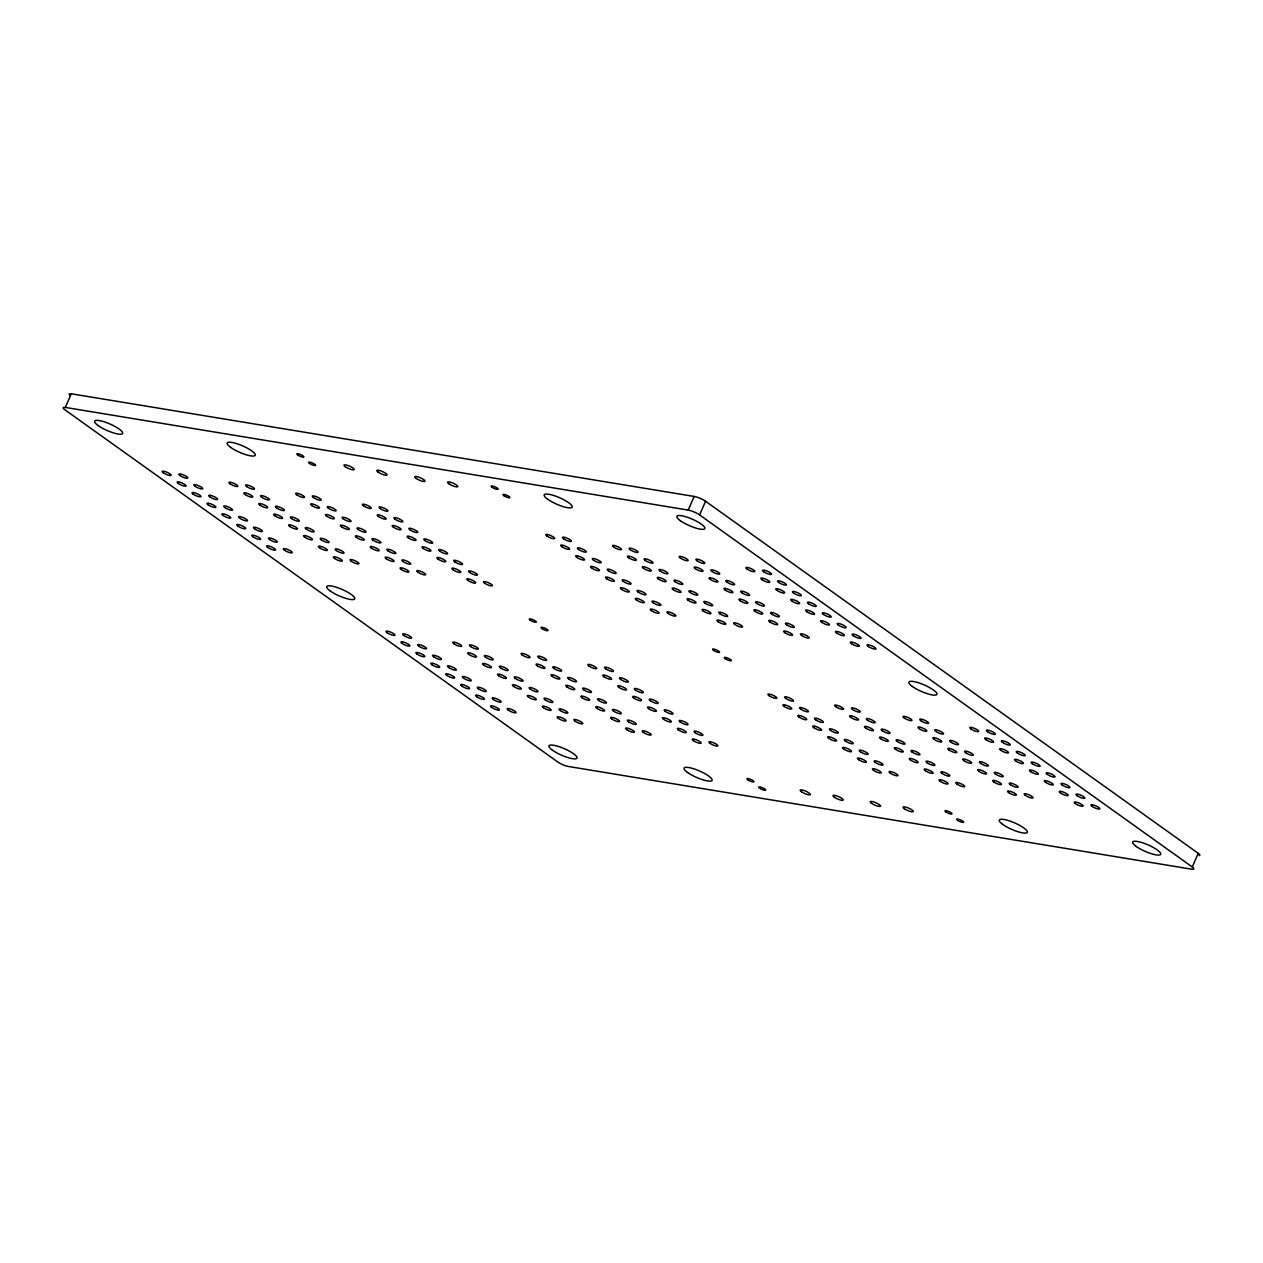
<?xml version="1.0" encoding="UTF-8"?>
<svg xmlns="http://www.w3.org/2000/svg" width="1263" height="1263" viewBox="0 0 1263 1263"><rect width="100%" height="100%" fill="white"/><g stroke="black" fill="none" stroke-linecap="round" stroke-linejoin="round"><path stroke-width="1.5" d="M1198.24 853.33L1192.272 866.971A6.868 1.595 23.6 0 1 1191.783 869.212L568.066 766.42A7.783 1.8 23.6 0 1 557.962 762.126L64.808 409.733A7.089 1.642 23.6 0 1 65.329 407.428L71.281 393.788L694.176 496.454A8.762 2.037 23.6 0 1 705.575 501.285L1198.24 853.33A6.868 1.595 23.6 0 1 1199.219 855.635M65.329 407.428L688.209 510.094L694.176 496.454M1192.272 866.971L699.607 514.925L705.575 501.285M70.018 395.508A7.089 1.642 23.6 0 1 71.281 393.788M688.209 510.094A8.762 2.037 23.6 0 1 699.607 514.925M576.765 557.346A4.863 1.121 23.6 0 0 584.359 560.03A4.863 1.121 23.6 0 0 579.196 556.336A4.863 1.121 23.6 0 0 576.765 557.346M578.533 549.437A4.863 1.121 23.6 0 0 586.111 552.105A4.863 1.121 23.6 0 0 580.948 548.41A4.863 1.121 23.6 0 0 578.533 549.437M823.429 614.418A4.863 1.121 23.6 0 0 831.022 617.086A4.863 1.121 23.6 0 0 825.844 613.392A4.863 1.121 23.6 0 0 823.429 614.418M239.702 518.209A4.863 1.121 23.6 0 0 247.28 520.877A4.863 1.121 23.6 0 0 242.117 517.183A4.863 1.121 23.6 0 0 239.702 518.209M596.862 708.322A4.863 1.121 23.6 0 0 604.44 710.99A4.863 1.121 23.6 0 0 599.278 707.296A4.863 1.121 23.6 0 0 596.862 708.322M546.926 536.033A4.863 1.121 23.6 0 0 554.52 538.701A4.863 1.121 23.6 0 0 549.342 535.007A4.863 1.121 23.6 0 0 546.926 536.033M223.014 515.462A4.863 1.121 23.6 0 0 230.608 518.13A4.863 1.121 23.6 0 0 225.446 514.436A4.863 1.121 23.6 0 0 223.014 515.462M813.846 727.677A4.863 1.121 23.6 0 0 821.439 730.346A4.863 1.121 23.6 0 0 816.261 726.651A4.863 1.121 23.6 0 0 813.846 727.677M453.007 569.771A4.863 1.121 23.6 0 0 460.585 572.439A4.863 1.121 23.6 0 0 455.422 568.745A4.863 1.121 23.6 0 0 453.007 569.771M806.757 611.671A4.863 1.121 23.6 0 0 814.335 614.339A4.863 1.121 23.6 0 0 809.173 610.645A4.863 1.121 23.6 0 0 806.757 611.671M387.157 632.747A4.863 1.121 23.6 0 0 394.751 635.415A4.863 1.121 23.6 0 0 389.572 631.721A4.863 1.121 23.6 0 0 387.157 632.747M254.621 528.865A4.863 1.121 23.6 0 0 262.215 531.534A4.863 1.121 23.6 0 0 257.036 527.839A4.863 1.121 23.6 0 0 254.621 528.865M237.949 526.118A4.863 1.121 23.6 0 0 245.527 528.787A4.863 1.121 23.6 0 0 240.365 525.092A4.863 1.121 23.6 0 0 237.949 526.118M269.54 539.522A4.863 1.121 23.6 0 0 277.134 542.206A4.863 1.121 23.6 0 0 271.955 538.512A4.863 1.121 23.6 0 0 269.54 539.522M784.797 632.652A4.863 1.121 23.6 0 0 792.39 635.321A4.863 1.121 23.6 0 0 787.228 631.626A4.863 1.121 23.6 0 0 784.797 632.652M469.678 572.518A4.863 1.121 23.6 0 0 477.272 575.186A4.863 1.121 23.6 0 0 472.094 571.492A4.863 1.121 23.6 0 0 469.678 572.518M650.398 700.744A4.863 1.121 23.6 0 0 657.991 703.412A4.863 1.121 23.6 0 0 652.829 699.718A4.863 1.121 23.6 0 0 650.398 700.744M801.484 635.4A4.863 1.121 23.6 0 0 809.062 638.083A4.863 1.121 23.6 0 0 803.899 634.389A4.863 1.121 23.6 0 0 801.484 635.4M763.736 571.76A4.863 1.121 23.6 0 0 771.33 574.428A4.863 1.121 23.6 0 0 766.167 570.734A4.863 1.121 23.6 0 0 763.736 571.76M747.065 569.013A4.863 1.121 23.6 0 0 754.658 571.681A4.863 1.121 23.6 0 0 749.48 567.987A4.863 1.121 23.6 0 0 747.065 569.013M484.597 583.174A4.863 1.121 23.6 0 0 492.191 585.843A4.863 1.121 23.6 0 0 487.013 582.148A4.863 1.121 23.6 0 0 484.597 583.174M618.807 687.325A4.863 1.121 23.6 0 0 626.401 689.993A4.863 1.121 23.6 0 0 621.222 686.298A4.863 1.121 23.6 0 0 618.807 687.325M778.671 582.432A4.863 1.121 23.6 0 0 786.249 585.101A4.863 1.121 23.6 0 0 781.087 581.406A4.863 1.121 23.6 0 0 778.671 582.432M467.926 580.427A4.863 1.121 23.6 0 0 475.504 583.096A4.863 1.121 23.6 0 0 470.341 579.401A4.863 1.121 23.6 0 0 467.926 580.427M252.868 536.775A4.863 1.121 23.6 0 0 260.446 539.443A4.863 1.121 23.6 0 0 255.284 535.765A4.863 1.121 23.6 0 0 252.868 536.775M416.995 654.06A4.863 1.121 23.6 0 0 424.589 656.744A4.863 1.121 23.6 0 0 419.427 653.05A4.863 1.121 23.6 0 0 416.995 654.06M563.614 538.78A4.863 1.121 23.6 0 0 571.192 541.448A4.863 1.121 23.6 0 0 566.029 537.754A4.863 1.121 23.6 0 0 563.614 538.78M284.459 550.194A4.863 1.121 23.6 0 0 292.053 552.862A4.863 1.121 23.6 0 0 286.875 549.168A4.863 1.121 23.6 0 0 284.459 550.194M645.235 560.44A4.863 1.121 23.6 0 0 652.829 563.109A4.863 1.121 23.6 0 0 647.666 559.414A4.863 1.121 23.6 0 0 645.235 560.44M785.76 698.439A4.863 1.121 23.6 0 0 793.353 701.107A4.863 1.121 23.6 0 0 788.175 697.413A4.863 1.121 23.6 0 0 785.76 698.439M838.348 625.074A4.863 1.121 23.6 0 0 845.942 627.743A4.863 1.121 23.6 0 0 840.763 624.048A4.863 1.121 23.6 0 0 838.348 625.074M1032.329 763.689A4.863 1.121 23.6 0 0 1039.923 766.357A4.863 1.121 23.6 0 0 1034.744 762.663A4.863 1.121 23.6 0 0 1032.329 763.689M561.846 546.69A4.863 1.121 23.6 0 0 569.439 549.358A4.863 1.121 23.6 0 0 564.261 545.663A4.863 1.121 23.6 0 0 561.846 546.69M267.788 547.447A4.863 1.121 23.6 0 0 275.366 550.115A4.863 1.121 23.6 0 0 270.203 546.421A4.863 1.121 23.6 0 0 267.788 547.447M246.727 486.555A4.863 1.121 23.6 0 0 254.305 489.223A4.863 1.121 23.6 0 0 249.143 485.529A4.863 1.121 23.6 0 0 246.727 486.555M289.732 526.45A4.863 1.121 23.6 0 0 297.326 529.118A4.863 1.121 23.6 0 0 292.148 525.424A4.863 1.121 23.6 0 0 289.732 526.45M635.478 690.072A4.863 1.121 23.6 0 0 643.072 692.756A4.863 1.121 23.6 0 0 637.91 689.061A4.863 1.121 23.6 0 0 635.478 690.072M793.59 593.089A4.863 1.121 23.6 0 0 801.168 595.757A4.863 1.121 23.6 0 0 796.006 592.063A4.863 1.121 23.6 0 0 793.59 593.089M995.465 774.014A4.863 1.121 23.6 0 0 1003.043 776.682A4.863 1.121 23.6 0 0 997.881 772.988A4.863 1.121 23.6 0 0 995.465 774.014M776.903 590.342A4.863 1.121 23.6 0 0 784.497 593.01A4.863 1.121 23.6 0 0 779.334 589.316A4.863 1.121 23.6 0 0 776.903 590.342M603.888 676.668A4.863 1.121 23.6 0 0 611.466 679.336A4.863 1.121 23.6 0 0 606.303 675.642A4.863 1.121 23.6 0 0 603.888 676.668M808.509 603.746A4.863 1.121 23.6 0 0 816.087 606.414A4.863 1.121 23.6 0 0 810.925 602.735A4.863 1.121 23.6 0 0 808.509 603.746M230.04 483.792A4.863 1.121 23.6 0 0 237.633 486.476A4.863 1.121 23.6 0 0 232.471 482.782A4.863 1.121 23.6 0 0 230.04 483.792M791.822 600.999A4.863 1.121 23.6 0 0 799.416 603.667A4.863 1.121 23.6 0 0 794.253 599.972A4.863 1.121 23.6 0 0 791.822 600.999M593.452 560.109A4.863 1.121 23.6 0 0 601.03 562.777A4.863 1.121 23.6 0 0 595.868 559.083A4.863 1.121 23.6 0 0 593.452 560.109M261.646 497.212A4.863 1.121 23.6 0 0 269.24 499.88A4.863 1.121 23.6 0 0 264.062 496.185A4.863 1.121 23.6 0 0 261.646 497.212M244.975 494.464A4.863 1.121 23.6 0 0 252.553 497.133A4.863 1.121 23.6 0 0 247.39 493.438A4.863 1.121 23.6 0 0 244.975 494.464M628.564 557.678A4.863 1.121 23.6 0 0 636.157 560.362A4.863 1.121 23.6 0 0 630.979 556.667A4.863 1.121 23.6 0 0 628.564 557.678M665.333 711.401A4.863 1.121 23.6 0 0 672.911 714.069A4.863 1.121 23.6 0 0 667.748 710.374A4.863 1.121 23.6 0 0 665.333 711.401M978.778 771.267A4.863 1.121 23.6 0 0 986.371 773.935A4.863 1.121 23.6 0 0 981.209 770.241A4.863 1.121 23.6 0 0 978.778 771.267M1047.248 774.345A4.863 1.121 23.6 0 0 1054.842 777.029A4.863 1.121 23.6 0 0 1049.679 773.335A4.863 1.121 23.6 0 0 1047.248 774.345M868.186 646.403A4.863 1.121 23.6 0 0 875.78 649.071A4.863 1.121 23.6 0 0 870.617 645.377A4.863 1.121 23.6 0 0 868.186 646.403M798.926 717.021A4.863 1.121 23.6 0 0 806.52 719.689A4.863 1.121 23.6 0 0 801.342 715.995A4.863 1.121 23.6 0 0 798.926 717.021M836.595 632.984A4.863 1.121 23.6 0 0 844.189 635.652A4.863 1.121 23.6 0 0 839.011 631.974A4.863 1.121 23.6 0 0 836.595 632.984M485.466 657.155A4.863 1.121 23.6 0 0 493.059 659.823A4.863 1.121 23.6 0 0 487.881 656.129A4.863 1.121 23.6 0 0 485.466 657.155M675.089 581.754A4.863 1.121 23.6 0 0 682.667 584.437A4.863 1.121 23.6 0 0 677.505 580.743A4.863 1.121 23.6 0 0 675.089 581.754M673.321 589.679A4.863 1.121 23.6 0 0 680.915 592.347A4.863 1.121 23.6 0 0 675.752 588.653A4.863 1.121 23.6 0 0 673.321 589.679M276.565 507.868A4.863 1.121 23.6 0 0 284.159 510.552A4.863 1.121 23.6 0 0 278.981 506.858A4.863 1.121 23.6 0 0 276.565 507.868M643.483 568.35A4.863 1.121 23.6 0 0 651.077 571.018A4.863 1.121 23.6 0 0 645.898 567.324A4.863 1.121 23.6 0 0 643.483 568.35M483.713 665.064A4.863 1.121 23.6 0 0 491.307 667.732A4.863 1.121 23.6 0 0 486.129 664.038A4.863 1.121 23.6 0 0 483.713 665.064M608.371 570.765A4.863 1.121 23.6 0 0 615.965 573.434A4.863 1.121 23.6 0 0 610.787 569.739A4.863 1.121 23.6 0 0 608.371 570.765M591.7 568.018A4.863 1.121 23.6 0 0 599.278 570.687A4.863 1.121 23.6 0 0 594.115 566.992A4.863 1.121 23.6 0 0 591.7 568.018M259.894 505.121A4.863 1.121 23.6 0 0 267.472 507.789A4.863 1.121 23.6 0 0 262.309 504.095A4.863 1.121 23.6 0 0 259.894 505.121M821.676 622.327A4.863 1.121 23.6 0 0 829.254 624.996A4.863 1.121 23.6 0 0 824.092 621.301A4.863 1.121 23.6 0 0 821.676 622.327M623.291 581.422A4.863 1.121 23.6 0 0 630.884 584.09A4.863 1.121 23.6 0 0 625.706 580.412A4.863 1.121 23.6 0 0 623.291 581.422M291.485 518.54A4.863 1.121 23.6 0 0 299.078 521.209A4.863 1.121 23.6 0 0 293.9 517.514A4.863 1.121 23.6 0 0 291.485 518.54M853.267 635.731A4.863 1.121 23.6 0 0 860.861 638.415A4.863 1.121 23.6 0 0 855.698 634.721A4.863 1.121 23.6 0 0 853.267 635.731M606.619 578.675A4.863 1.121 23.6 0 0 614.197 581.343A4.863 1.121 23.6 0 0 609.034 577.649A4.863 1.121 23.6 0 0 606.619 578.675M274.813 515.793A4.863 1.121 23.6 0 0 282.391 518.462A4.863 1.121 23.6 0 0 277.228 514.767A4.863 1.121 23.6 0 0 274.813 515.793M638.21 592.094A4.863 1.121 23.6 0 0 645.803 594.762A4.863 1.121 23.6 0 0 640.641 591.068A4.863 1.121 23.6 0 0 638.21 592.094M306.404 529.197A4.863 1.121 23.6 0 0 313.998 531.865A4.863 1.121 23.6 0 0 308.835 528.171A4.863 1.121 23.6 0 0 306.404 529.197M648.645 708.654A4.863 1.121 23.6 0 0 656.239 711.322A4.863 1.121 23.6 0 0 651.061 707.627A4.863 1.121 23.6 0 0 648.645 708.654M621.538 589.347A4.863 1.121 23.6 0 0 629.132 592.015A4.863 1.121 23.6 0 0 623.954 588.321A4.863 1.121 23.6 0 0 621.538 589.347M448.602 667.48A4.863 1.121 23.6 0 0 456.196 670.148A4.863 1.121 23.6 0 0 451.017 666.454A4.863 1.121 23.6 0 0 448.602 667.48M1015.657 760.942A4.863 1.121 23.6 0 0 1023.235 763.61A4.863 1.121 23.6 0 0 1018.073 759.916A4.863 1.121 23.6 0 0 1015.657 760.942M500.385 667.811A4.863 1.121 23.6 0 0 507.979 670.479A4.863 1.121 23.6 0 0 502.816 666.785A4.863 1.121 23.6 0 0 500.385 667.811M851.515 643.656A4.863 1.121 23.6 0 0 859.108 646.324A4.863 1.121 23.6 0 0 853.93 642.63A4.863 1.121 23.6 0 0 851.515 643.656M815.614 719.768A4.863 1.121 23.6 0 0 823.192 722.436A4.863 1.121 23.6 0 0 818.029 718.742A4.863 1.121 23.6 0 0 815.614 719.768M845.452 741.097A4.863 1.121 23.6 0 0 853.03 743.765A4.863 1.121 23.6 0 0 847.868 740.071A4.863 1.121 23.6 0 0 845.452 741.097M1030.576 771.598A4.863 1.121 23.6 0 0 1038.17 774.266A4.863 1.121 23.6 0 0 1032.992 770.572A4.863 1.121 23.6 0 0 1030.576 771.598M690.008 592.426A4.863 1.121 23.6 0 0 697.586 595.094A4.863 1.121 23.6 0 0 692.424 591.4A4.863 1.121 23.6 0 0 690.008 592.426M328.364 508.2A4.863 1.121 23.6 0 0 335.942 510.884A4.863 1.121 23.6 0 0 330.78 507.189A4.863 1.121 23.6 0 0 328.364 508.2M653.129 602.751A4.863 1.121 23.6 0 0 660.723 605.419A4.863 1.121 23.6 0 0 655.56 601.725A4.863 1.121 23.6 0 0 653.129 602.751M321.339 539.854A4.863 1.121 23.6 0 0 328.917 542.537A4.863 1.121 23.6 0 0 323.754 538.843A4.863 1.121 23.6 0 0 321.339 539.854M403.828 635.494A4.863 1.121 23.6 0 0 411.422 638.162A4.863 1.121 23.6 0 0 406.26 634.468A4.863 1.121 23.6 0 0 403.828 635.494M636.457 600.004A4.863 1.121 23.6 0 0 644.051 602.672A4.863 1.121 23.6 0 0 638.873 598.978A4.863 1.121 23.6 0 0 636.457 600.004M304.651 537.107A4.863 1.121 23.6 0 0 312.245 539.79A4.863 1.121 23.6 0 0 307.067 536.096A4.863 1.121 23.6 0 0 304.651 537.107M668.064 613.408A4.863 1.121 23.6 0 0 675.642 616.091A4.863 1.121 23.6 0 0 670.479 612.397A4.863 1.121 23.6 0 0 668.064 613.408M633.726 697.997A4.863 1.121 23.6 0 0 641.32 700.665A4.863 1.121 23.6 0 0 636.142 696.971A4.863 1.121 23.6 0 0 633.726 697.997M336.258 550.526A4.863 1.121 23.6 0 0 343.836 553.194A4.863 1.121 23.6 0 0 338.673 549.5A4.863 1.121 23.6 0 0 336.258 550.526M418.763 646.151A4.863 1.121 23.6 0 0 426.341 648.819A4.863 1.121 23.6 0 0 421.179 645.125A4.863 1.121 23.6 0 0 418.763 646.151M651.376 610.661A4.863 1.121 23.6 0 0 658.97 613.329A4.863 1.121 23.6 0 0 653.792 609.65A4.863 1.121 23.6 0 0 651.376 610.661M319.571 547.779A4.863 1.121 23.6 0 0 327.164 550.447A4.863 1.121 23.6 0 0 322.002 546.753A4.863 1.121 23.6 0 0 319.571 547.779M402.076 643.404A4.863 1.121 23.6 0 0 409.67 646.072A4.863 1.121 23.6 0 0 404.492 642.378A4.863 1.121 23.6 0 0 402.076 643.404M630.316 549.768A4.863 1.121 23.6 0 0 637.91 552.436A4.863 1.121 23.6 0 0 632.731 548.742A4.863 1.121 23.6 0 0 630.316 549.768M351.177 561.182A4.863 1.121 23.6 0 0 358.755 563.851A4.863 1.121 23.6 0 0 353.593 560.156A4.863 1.121 23.6 0 0 351.177 561.182M784.007 706.349A4.863 1.121 23.6 0 0 791.601 709.017A4.863 1.121 23.6 0 0 786.423 705.338A4.863 1.121 23.6 0 0 784.007 706.349M478.44 688.809A4.863 1.121 23.6 0 0 486.034 691.477A4.863 1.121 23.6 0 0 480.856 687.782A4.863 1.121 23.6 0 0 478.44 688.809M1017.41 753.032A4.863 1.121 23.6 0 0 1025.003 755.7A4.863 1.121 23.6 0 0 1019.825 752.006A4.863 1.121 23.6 0 0 1017.41 753.032M660.154 571.097A4.863 1.121 23.6 0 0 667.748 573.765A4.863 1.121 23.6 0 0 662.586 570.071A4.863 1.121 23.6 0 0 660.154 571.097M461.769 686.062A4.863 1.121 23.6 0 0 469.347 688.73A4.863 1.121 23.6 0 0 464.184 685.035A4.863 1.121 23.6 0 0 461.769 686.062M493.359 699.465A4.863 1.121 23.6 0 0 500.953 702.133A4.863 1.121 23.6 0 0 495.791 698.439A4.863 1.121 23.6 0 0 493.359 699.465M693.419 740.639A4.863 1.121 23.6 0 0 700.997 743.307A4.863 1.121 23.6 0 0 695.834 739.613A4.863 1.121 23.6 0 0 693.419 740.639M476.688 696.718A4.863 1.121 23.6 0 0 484.282 699.386A4.863 1.121 23.6 0 0 479.103 695.692A4.863 1.121 23.6 0 0 476.688 696.718M613.644 547.021A4.863 1.121 23.6 0 0 621.222 549.689A4.863 1.121 23.6 0 0 616.06 545.995A4.863 1.121 23.6 0 0 613.644 547.021M835.79 706.68A4.863 1.121 23.6 0 0 843.384 709.364A4.863 1.121 23.6 0 0 838.222 705.67A4.863 1.121 23.6 0 0 835.79 706.68M334.49 558.435A4.863 1.121 23.6 0 0 342.084 561.104A4.863 1.121 23.6 0 0 336.921 557.409A4.863 1.121 23.6 0 0 334.49 558.435M313.429 497.543A4.863 1.121 23.6 0 0 321.023 500.211A4.863 1.121 23.6 0 0 315.861 496.517A4.863 1.121 23.6 0 0 313.429 497.543M296.758 494.796A4.863 1.121 23.6 0 0 304.351 497.464A4.863 1.121 23.6 0 0 299.173 493.77A4.863 1.121 23.6 0 0 296.758 494.796M769.877 621.996A4.863 1.121 23.6 0 0 777.471 624.664A4.863 1.121 23.6 0 0 772.309 620.97A4.863 1.121 23.6 0 0 769.877 621.996M433.683 656.823A4.863 1.121 23.6 0 0 441.261 659.491A4.863 1.121 23.6 0 0 436.098 655.797A4.863 1.121 23.6 0 0 433.683 656.823M416.032 478.361A5.589 1.295 23.6 0 0 424.747 481.424A5.589 1.295 23.6 0 0 418.811 477.177A5.589 1.295 23.6 0 0 416.032 478.361M431.93 664.733A4.863 1.121 23.6 0 0 439.508 667.401A4.863 1.121 23.6 0 0 434.346 663.707A4.863 1.121 23.6 0 0 431.93 664.733M463.521 678.136A4.863 1.121 23.6 0 0 471.115 680.804A4.863 1.121 23.6 0 0 465.936 677.126A4.863 1.121 23.6 0 0 463.521 678.136M311.677 505.453A4.863 1.121 23.6 0 0 319.271 508.136A4.863 1.121 23.6 0 0 314.092 504.442A4.863 1.121 23.6 0 0 311.677 505.453M558.325 718.379A4.863 1.121 23.6 0 0 565.903 721.047A4.863 1.121 23.6 0 0 560.74 717.352A4.863 1.121 23.6 0 0 558.325 718.379M343.283 518.872A4.863 1.121 23.6 0 0 350.861 521.54A4.863 1.121 23.6 0 0 345.699 517.846A4.863 1.121 23.6 0 0 343.283 518.872M658.402 579.007A4.863 1.121 23.6 0 0 665.996 581.675A4.863 1.121 23.6 0 0 660.817 577.98A4.863 1.121 23.6 0 0 658.402 579.007M508.294 710.122A4.863 1.121 23.6 0 0 515.872 712.806A4.863 1.121 23.6 0 0 510.71 709.111A4.863 1.121 23.6 0 0 508.294 710.122M769.088 695.692A4.863 1.121 23.6 0 0 776.666 698.36A4.863 1.121 23.6 0 0 771.504 694.666A4.863 1.121 23.6 0 0 769.088 695.692M326.596 516.125A4.863 1.121 23.6 0 0 334.19 518.793A4.863 1.121 23.6 0 0 329.027 515.099A4.863 1.121 23.6 0 0 326.596 516.125M358.203 529.529A4.863 1.121 23.6 0 0 365.796 532.197A4.863 1.121 23.6 0 0 360.618 528.502A4.863 1.121 23.6 0 0 358.203 529.529M710.201 579.338A4.863 1.121 23.6 0 0 717.779 582.022A4.863 1.121 23.6 0 0 712.616 578.328A4.863 1.121 23.6 0 0 710.201 579.338M341.515 526.782A4.863 1.121 23.6 0 0 349.109 529.45A4.863 1.121 23.6 0 0 343.946 525.755A4.863 1.121 23.6 0 0 341.515 526.782M553.857 668.411A4.863 1.121 23.6 0 0 561.435 671.095A4.863 1.121 23.6 0 0 556.273 667.401A4.863 1.121 23.6 0 0 553.857 668.411M581.943 697.65A4.863 1.121 23.6 0 0 589.521 700.334A4.863 1.121 23.6 0 0 584.359 696.639A4.863 1.121 23.6 0 0 581.943 697.65M970.884 728.956A4.863 1.121 23.6 0 0 978.478 731.624A4.863 1.121 23.6 0 0 973.315 727.93A4.863 1.121 23.6 0 0 970.884 728.956M373.122 540.201A4.863 1.121 23.6 0 0 380.716 542.869A4.863 1.121 23.6 0 0 375.537 539.175A4.863 1.121 23.6 0 0 373.122 540.201M522.251 655.008A4.863 1.121 23.6 0 0 529.844 657.676A4.863 1.121 23.6 0 0 524.666 653.981A4.863 1.121 23.6 0 0 522.251 655.008M726.872 582.085A4.863 1.121 23.6 0 0 734.466 584.769A4.863 1.121 23.6 0 0 729.288 581.075A4.863 1.121 23.6 0 0 726.872 582.085M356.45 537.438A4.863 1.121 23.6 0 0 364.028 540.122A4.863 1.121 23.6 0 0 358.866 536.428A4.863 1.121 23.6 0 0 356.45 537.438M388.041 550.857A4.863 1.121 23.6 0 0 395.635 553.526A4.863 1.121 23.6 0 0 390.456 549.831A4.863 1.121 23.6 0 0 388.041 550.857M371.369 548.11A4.863 1.121 23.6 0 0 378.947 550.779A4.863 1.121 23.6 0 0 373.785 547.084A4.863 1.121 23.6 0 0 371.369 548.11M711.953 571.429A4.863 1.121 23.6 0 0 719.547 574.097A4.863 1.121 23.6 0 0 714.369 570.402A4.863 1.121 23.6 0 0 711.953 571.429M446.849 675.389A4.863 1.121 23.6 0 0 454.427 678.057A4.863 1.121 23.6 0 0 449.265 674.363A4.863 1.121 23.6 0 0 446.849 675.389M852.478 709.427A4.863 1.121 23.6 0 0 860.056 712.111A4.863 1.121 23.6 0 0 854.893 708.417A4.863 1.121 23.6 0 0 852.478 709.427M560.077 710.453A4.863 1.121 23.6 0 0 567.671 713.137A4.863 1.121 23.6 0 0 562.493 709.443A4.863 1.121 23.6 0 0 560.077 710.453M725.12 590.01A4.863 1.121 23.6 0 0 732.698 592.679A4.863 1.121 23.6 0 0 727.535 588.984A4.863 1.121 23.6 0 0 725.12 590.01M834.275 797.174A5.589 1.295 23.6 0 0 843.005 800.237A5.589 1.295 23.6 0 0 837.053 795.99A5.589 1.295 23.6 0 0 834.275 797.174M873.538 770.335A4.863 1.121 23.6 0 0 881.116 773.003A4.863 1.121 23.6 0 0 875.954 769.309A4.863 1.121 23.6 0 0 873.538 770.335M741.791 592.757A4.863 1.121 23.6 0 0 749.385 595.426A4.863 1.121 23.6 0 0 744.207 591.731A4.863 1.121 23.6 0 0 741.791 592.757M491.607 707.375A4.863 1.121 23.6 0 0 499.201 710.059A4.863 1.121 23.6 0 0 494.022 706.364A4.863 1.121 23.6 0 0 491.607 707.375M453.875 643.735A4.863 1.121 23.6 0 0 461.453 646.403A4.863 1.121 23.6 0 0 456.29 642.709A4.863 1.121 23.6 0 0 453.875 643.735M402.96 561.514A4.863 1.121 23.6 0 0 410.554 564.198A4.863 1.121 23.6 0 0 405.391 560.504A4.863 1.121 23.6 0 0 402.96 561.514M386.289 558.767A4.863 1.121 23.6 0 0 393.882 561.435A4.863 1.121 23.6 0 0 388.704 557.741A4.863 1.121 23.6 0 0 386.289 558.767M754.958 611.324A4.863 1.121 23.6 0 0 762.552 614.007A4.863 1.121 23.6 0 0 757.374 610.313A4.863 1.121 23.6 0 0 754.958 611.324M417.879 572.186A4.863 1.121 23.6 0 0 425.473 574.854A4.863 1.121 23.6 0 0 420.311 571.16A4.863 1.121 23.6 0 0 417.879 572.186M574.997 721.126A4.863 1.121 23.6 0 0 582.59 723.794A4.863 1.121 23.6 0 0 577.412 720.099A4.863 1.121 23.6 0 0 574.997 721.126M401.208 569.439A4.863 1.121 23.6 0 0 408.802 572.107A4.863 1.121 23.6 0 0 403.623 568.413A4.863 1.121 23.6 0 0 401.208 569.439M380.147 508.531A4.863 1.121 23.6 0 0 387.741 511.215A4.863 1.121 23.6 0 0 382.563 507.521A4.863 1.121 23.6 0 0 380.147 508.531M771.646 614.086A4.863 1.121 23.6 0 0 779.224 616.754A4.863 1.121 23.6 0 0 774.061 613.06A4.863 1.121 23.6 0 0 771.646 614.086M543.406 707.706A4.863 1.121 23.6 0 0 550.984 710.39A4.863 1.121 23.6 0 0 545.821 706.696A4.863 1.121 23.6 0 0 543.406 707.706M515.32 678.468A4.863 1.121 23.6 0 0 522.898 681.152A4.863 1.121 23.6 0 0 517.735 677.457A4.863 1.121 23.6 0 0 515.32 678.468M363.476 505.784A4.863 1.121 23.6 0 0 371.054 508.468A4.863 1.121 23.6 0 0 365.891 504.774A4.863 1.121 23.6 0 0 363.476 505.784M395.066 519.204A4.863 1.121 23.6 0 0 402.66 521.872A4.863 1.121 23.6 0 0 397.482 518.177A4.863 1.121 23.6 0 0 395.066 519.204M740.039 600.667A4.863 1.121 23.6 0 0 747.633 603.335A4.863 1.121 23.6 0 0 742.455 599.641A4.863 1.121 23.6 0 0 740.039 600.667M378.395 516.456A4.863 1.121 23.6 0 0 385.973 519.125A4.863 1.121 23.6 0 0 380.81 515.43A4.863 1.121 23.6 0 0 378.395 516.456M756.711 603.414A4.863 1.121 23.6 0 0 764.304 606.082A4.863 1.121 23.6 0 0 759.142 602.388A4.863 1.121 23.6 0 0 756.711 603.414M409.986 529.86A4.863 1.121 23.6 0 0 417.579 532.528A4.863 1.121 23.6 0 0 412.417 528.85A4.863 1.121 23.6 0 0 409.986 529.86M393.314 527.113A4.863 1.121 23.6 0 0 400.908 529.781A4.863 1.121 23.6 0 0 395.729 526.087A4.863 1.121 23.6 0 0 393.314 527.113M424.921 540.532A4.863 1.121 23.6 0 0 432.499 543.201A4.863 1.121 23.6 0 0 427.336 539.506A4.863 1.121 23.6 0 0 424.921 540.532M408.233 537.785A4.863 1.121 23.6 0 0 415.827 540.453A4.863 1.121 23.6 0 0 410.649 536.759A4.863 1.121 23.6 0 0 408.233 537.785M439.84 551.189A4.863 1.121 23.6 0 0 447.418 553.857A4.863 1.121 23.6 0 0 442.255 550.163A4.863 1.121 23.6 0 0 439.84 551.189M423.152 548.442A4.863 1.121 23.6 0 0 430.746 551.11A4.863 1.121 23.6 0 0 425.568 547.416A4.863 1.121 23.6 0 0 423.152 548.442M786.565 624.743A4.863 1.121 23.6 0 0 794.143 627.411A4.863 1.121 23.6 0 0 788.98 623.717A4.863 1.121 23.6 0 0 786.565 624.743M538.922 657.755A4.863 1.121 23.6 0 0 546.516 660.423A4.863 1.121 23.6 0 0 541.353 656.728A4.863 1.121 23.6 0 0 538.922 657.755M850.725 717.352A4.863 1.121 23.6 0 0 858.303 720.021A4.863 1.121 23.6 0 0 853.141 716.326A4.863 1.121 23.6 0 0 850.725 717.352M985.803 739.613A4.863 1.121 23.6 0 0 993.397 742.281A4.863 1.121 23.6 0 0 988.234 738.587A4.863 1.121 23.6 0 0 985.803 739.613M454.759 561.846A4.863 1.121 23.6 0 0 462.337 564.529A4.863 1.121 23.6 0 0 457.174 560.835A4.863 1.121 23.6 0 0 454.759 561.846M980.546 763.357A4.863 1.121 23.6 0 0 988.124 766.025A4.863 1.121 23.6 0 0 982.961 762.331A4.863 1.121 23.6 0 0 980.546 763.357M438.072 559.099A4.863 1.121 23.6 0 0 445.665 561.767A4.863 1.121 23.6 0 0 440.503 558.088A4.863 1.121 23.6 0 0 438.072 559.099M761.984 579.67A4.863 1.121 23.6 0 0 769.577 582.354A4.863 1.121 23.6 0 0 764.399 578.659A4.863 1.121 23.6 0 0 761.984 579.67M583.695 689.74A4.863 1.121 23.6 0 0 591.273 692.408A4.863 1.121 23.6 0 0 586.111 688.714A4.863 1.121 23.6 0 0 583.695 689.74M948.939 749.938A4.863 1.121 23.6 0 0 956.533 752.622A4.863 1.121 23.6 0 0 951.355 748.927A4.863 1.121 23.6 0 0 948.939 749.938M537.17 665.664A4.863 1.121 23.6 0 0 544.763 668.348A4.863 1.121 23.6 0 0 539.585 664.654A4.863 1.121 23.6 0 0 537.17 665.664M568.776 679.084A4.863 1.121 23.6 0 0 576.354 681.752A4.863 1.121 23.6 0 0 571.192 678.057A4.863 1.121 23.6 0 0 568.776 679.084M552.089 676.337A4.863 1.121 23.6 0 0 559.683 679.005A4.863 1.121 23.6 0 0 554.504 675.31A4.863 1.121 23.6 0 0 552.089 676.337M588.968 665.996A4.863 1.121 23.6 0 0 596.546 668.68A4.863 1.121 23.6 0 0 591.384 664.985A4.863 1.121 23.6 0 0 588.968 665.996M567.008 686.993A4.863 1.121 23.6 0 0 574.602 689.661A4.863 1.121 23.6 0 0 569.439 685.967A4.863 1.121 23.6 0 0 567.008 686.993M598.615 700.412A4.863 1.121 23.6 0 0 606.208 703.081A4.863 1.121 23.6 0 0 601.03 699.386A4.863 1.121 23.6 0 0 598.615 700.412M613.534 711.069A4.863 1.121 23.6 0 0 621.128 713.737A4.863 1.121 23.6 0 0 615.949 710.043A4.863 1.121 23.6 0 0 613.534 711.069M965.627 752.685A4.863 1.121 23.6 0 0 973.205 755.369A4.863 1.121 23.6 0 0 968.042 751.674A4.863 1.121 23.6 0 0 965.627 752.685M934.02 739.281A4.863 1.121 23.6 0 0 941.614 741.949A4.863 1.121 23.6 0 0 936.436 738.255A4.863 1.121 23.6 0 0 934.02 739.281M628.453 721.726A4.863 1.121 23.6 0 0 636.047 724.409A4.863 1.121 23.6 0 0 630.884 720.715A4.863 1.121 23.6 0 0 628.453 721.726M611.781 718.979A4.863 1.121 23.6 0 0 619.375 721.647A4.863 1.121 23.6 0 0 614.197 717.952A4.863 1.121 23.6 0 0 611.781 718.979M643.372 732.398A4.863 1.121 23.6 0 0 650.966 735.066A4.863 1.121 23.6 0 0 645.803 731.372A4.863 1.121 23.6 0 0 643.372 732.398M626.701 729.651A4.863 1.121 23.6 0 0 634.294 732.319A4.863 1.121 23.6 0 0 629.116 728.625A4.863 1.121 23.6 0 0 626.701 729.651M605.64 668.759A4.863 1.121 23.6 0 0 613.234 671.427A4.863 1.121 23.6 0 0 608.056 667.732A4.863 1.121 23.6 0 0 605.64 668.759M620.559 679.415A4.863 1.121 23.6 0 0 628.153 682.083A4.863 1.121 23.6 0 0 622.975 678.389A4.863 1.121 23.6 0 0 620.559 679.415M1002.49 742.36A4.863 1.121 23.6 0 0 1010.084 745.028A4.863 1.121 23.6 0 0 1004.906 741.334A4.863 1.121 23.6 0 0 1002.49 742.36M710.09 743.386A4.863 1.121 23.6 0 0 717.684 746.054A4.863 1.121 23.6 0 0 712.506 742.36A4.863 1.121 23.6 0 0 710.09 743.386M830.533 730.424A4.863 1.121 23.6 0 0 838.111 733.093A4.863 1.121 23.6 0 0 832.949 729.398A4.863 1.121 23.6 0 0 830.533 730.424M678.499 729.982A4.863 1.121 23.6 0 0 686.077 732.651A4.863 1.121 23.6 0 0 680.915 728.956A4.863 1.121 23.6 0 0 678.499 729.982M528.471 697.05A4.863 1.121 23.6 0 0 536.065 699.718A4.863 1.121 23.6 0 0 530.902 696.024A4.863 1.121 23.6 0 0 528.471 697.05M890.21 773.082A4.863 1.121 23.6 0 0 897.804 775.75A4.863 1.121 23.6 0 0 892.625 772.056A4.863 1.121 23.6 0 0 890.21 773.082M345.257 466.694A5.589 1.295 23.6 0 0 353.972 469.773A5.589 1.295 23.6 0 0 348.035 465.526A5.589 1.295 23.6 0 0 345.257 466.694M680.252 722.057A4.863 1.121 23.6 0 0 687.83 724.741A4.863 1.121 23.6 0 0 682.667 721.047A4.863 1.121 23.6 0 0 680.252 722.057M1045.496 782.271A4.863 1.121 23.6 0 0 1053.089 784.939A4.863 1.121 23.6 0 0 1047.911 781.244A4.863 1.121 23.6 0 0 1045.496 782.271M663.564 719.31A4.863 1.121 23.6 0 0 671.158 721.994A4.863 1.121 23.6 0 0 665.996 718.3A4.863 1.121 23.6 0 0 663.564 719.31M695.171 732.729A4.863 1.121 23.6 0 0 702.765 735.398A4.863 1.121 23.6 0 0 697.586 731.703A4.863 1.121 23.6 0 0 695.171 732.729M858.619 759.663A4.863 1.121 23.6 0 0 866.197 762.331A4.863 1.121 23.6 0 0 861.034 758.637A4.863 1.121 23.6 0 0 858.619 759.663M1075.334 803.584A4.863 1.121 23.6 0 0 1082.928 806.268A4.863 1.121 23.6 0 0 1077.765 802.573A4.863 1.121 23.6 0 0 1075.334 803.584M704.928 603.082A4.863 1.121 23.6 0 0 712.521 605.751A4.863 1.121 23.6 0 0 707.343 602.056A4.863 1.121 23.6 0 0 704.928 603.082M545.158 699.797A4.863 1.121 23.6 0 0 552.752 702.465A4.863 1.121 23.6 0 0 547.574 698.771A4.863 1.121 23.6 0 0 545.158 699.797M688.256 600.335A4.863 1.121 23.6 0 0 695.834 603.004A4.863 1.121 23.6 0 0 690.672 599.309A4.863 1.121 23.6 0 0 688.256 600.335M875.291 762.41A4.863 1.121 23.6 0 0 882.884 765.078A4.863 1.121 23.6 0 0 877.706 761.4A4.863 1.121 23.6 0 0 875.291 762.41M513.552 686.393A4.863 1.121 23.6 0 0 521.145 689.061A4.863 1.121 23.6 0 0 515.983 685.367A4.863 1.121 23.6 0 0 513.552 686.393M719.847 613.739A4.863 1.121 23.6 0 0 727.441 616.423A4.863 1.121 23.6 0 0 722.262 612.729A4.863 1.121 23.6 0 0 719.847 613.739M703.175 610.992A4.863 1.121 23.6 0 0 710.753 613.676A4.863 1.121 23.6 0 0 705.591 609.982A4.863 1.121 23.6 0 0 703.175 610.992M734.766 624.411A4.863 1.121 23.6 0 0 742.36 627.08A4.863 1.121 23.6 0 0 737.182 623.385A4.863 1.121 23.6 0 0 734.766 624.411M718.094 621.664A4.863 1.121 23.6 0 0 725.672 624.332A4.863 1.121 23.6 0 0 720.51 620.638A4.863 1.121 23.6 0 0 718.094 621.664M530.239 689.14A4.863 1.121 23.6 0 0 537.817 691.808A4.863 1.121 23.6 0 0 532.654 688.114A4.863 1.121 23.6 0 0 530.239 689.14M801.452 791.759A5.589 1.295 23.6 0 0 810.167 794.822A5.589 1.295 23.6 0 0 804.231 790.575A5.589 1.295 23.6 0 0 801.452 791.759M697.034 560.772A4.863 1.121 23.6 0 0 704.612 563.44A4.863 1.121 23.6 0 0 699.449 559.746A4.863 1.121 23.6 0 0 697.034 560.772M680.347 558.025A4.863 1.121 23.6 0 0 687.94 560.693A4.863 1.121 23.6 0 0 682.778 556.999A4.863 1.121 23.6 0 0 680.347 558.025M498.632 675.721A4.863 1.121 23.6 0 0 506.226 678.389A4.863 1.121 23.6 0 0 501.048 674.695A4.863 1.121 23.6 0 0 498.632 675.721M695.282 568.682A4.863 1.121 23.6 0 0 702.86 571.35A4.863 1.121 23.6 0 0 697.697 567.655A4.863 1.121 23.6 0 0 695.282 568.682M470.546 646.482A4.863 1.121 23.6 0 0 478.14 649.15A4.863 1.121 23.6 0 0 472.962 645.456A4.863 1.121 23.6 0 0 470.546 646.482M1000.738 750.269A4.863 1.121 23.6 0 0 1008.316 752.953A4.863 1.121 23.6 0 0 1003.154 749.259A4.863 1.121 23.6 0 0 1000.738 750.269M800.679 709.096A4.863 1.121 23.6 0 0 808.273 711.779A4.863 1.121 23.6 0 0 803.11 708.085A4.863 1.121 23.6 0 0 800.679 709.096M468.794 654.392A4.863 1.121 23.6 0 0 476.372 657.076A4.863 1.121 23.6 0 0 471.21 653.381A4.863 1.121 23.6 0 0 468.794 654.392M912.154 752.085A4.863 1.121 23.6 0 0 919.748 754.753A4.863 1.121 23.6 0 0 914.586 751.059A4.863 1.121 23.6 0 0 912.154 752.085M882.316 730.756A4.863 1.121 23.6 0 0 889.91 733.424A4.863 1.121 23.6 0 0 884.731 729.73A4.863 1.121 23.6 0 0 882.316 730.756M865.644 728.009A4.863 1.121 23.6 0 0 873.222 730.677A4.863 1.121 23.6 0 0 868.06 726.983A4.863 1.121 23.6 0 0 865.644 728.009M897.235 741.428A4.863 1.121 23.6 0 0 904.829 744.096A4.863 1.121 23.6 0 0 899.666 740.402A4.863 1.121 23.6 0 0 897.235 741.428M880.564 738.666A4.863 1.121 23.6 0 0 888.157 741.349A4.863 1.121 23.6 0 0 882.979 737.655A4.863 1.121 23.6 0 0 880.564 738.666M895.483 749.338A4.863 1.121 23.6 0 0 903.077 752.006A4.863 1.121 23.6 0 0 897.898 748.312A4.863 1.121 23.6 0 0 895.483 749.338M927.089 762.741A4.863 1.121 23.6 0 0 934.667 765.425A4.863 1.121 23.6 0 0 929.505 761.731A4.863 1.121 23.6 0 0 927.089 762.741M910.402 759.994A4.863 1.121 23.6 0 0 917.996 762.663A4.863 1.121 23.6 0 0 912.817 758.968A4.863 1.121 23.6 0 0 910.402 759.994M942.009 773.414A4.863 1.121 23.6 0 0 949.587 776.082A4.863 1.121 23.6 0 0 944.424 772.388A4.863 1.121 23.6 0 0 942.009 773.414M925.321 770.667A4.863 1.121 23.6 0 0 932.915 773.335A4.863 1.121 23.6 0 0 927.752 769.641A4.863 1.121 23.6 0 0 925.321 770.667M956.928 784.07A4.863 1.121 23.6 0 0 964.522 786.738A4.863 1.121 23.6 0 0 959.343 783.044A4.863 1.121 23.6 0 0 956.928 784.07M940.24 781.323A4.863 1.121 23.6 0 0 947.834 783.991A4.863 1.121 23.6 0 0 942.672 780.297A4.863 1.121 23.6 0 0 940.24 781.323M920.853 720.699A4.863 1.121 23.6 0 0 928.447 723.383A4.863 1.121 23.6 0 0 923.269 719.689A4.863 1.121 23.6 0 0 920.853 720.699M904.182 717.952A4.863 1.121 23.6 0 0 911.76 720.62A4.863 1.121 23.6 0 0 906.597 716.926A4.863 1.121 23.6 0 0 904.182 717.952M935.772 731.372A4.863 1.121 23.6 0 0 943.366 734.04A4.863 1.121 23.6 0 0 938.188 730.346A4.863 1.121 23.6 0 0 935.772 731.372M919.101 728.625A4.863 1.121 23.6 0 0 926.679 731.293A4.863 1.121 23.6 0 0 921.516 727.599A4.863 1.121 23.6 0 0 919.101 728.625M950.692 742.028A4.863 1.121 23.6 0 0 958.285 744.696A4.863 1.121 23.6 0 0 953.123 741.002A4.863 1.121 23.6 0 0 950.692 742.028M963.858 760.61A4.863 1.121 23.6 0 0 971.452 763.278A4.863 1.121 23.6 0 0 966.29 759.584A4.863 1.121 23.6 0 0 963.858 760.61M987.571 731.703A4.863 1.121 23.6 0 0 995.149 734.371A4.863 1.121 23.6 0 0 989.987 730.677A4.863 1.121 23.6 0 0 987.571 731.703M1008.632 792.596A4.863 1.121 23.6 0 0 1016.21 795.264A4.863 1.121 23.6 0 0 1011.047 791.569A4.863 1.121 23.6 0 0 1008.632 792.596M843.7 749.006A4.863 1.121 23.6 0 0 851.278 751.674A4.863 1.121 23.6 0 0 846.115 747.98A4.863 1.121 23.6 0 0 843.7 749.006M860.371 751.753A4.863 1.121 23.6 0 0 867.965 754.421A4.863 1.121 23.6 0 0 862.787 750.727A4.863 1.121 23.6 0 0 860.371 751.753M828.765 738.334A4.863 1.121 23.6 0 0 836.359 741.018A4.863 1.121 23.6 0 0 831.196 737.324A4.863 1.121 23.6 0 0 828.765 738.334M1010.384 784.686A4.863 1.121 23.6 0 0 1017.978 787.354A4.863 1.121 23.6 0 0 1012.8 783.66A4.863 1.121 23.6 0 0 1010.384 784.686M993.713 781.923A4.863 1.121 23.6 0 0 1001.291 784.607A4.863 1.121 23.6 0 0 996.128 780.913A4.863 1.121 23.6 0 0 993.713 781.923M1025.303 795.343A4.863 1.121 23.6 0 0 1032.897 798.011A4.863 1.121 23.6 0 0 1027.719 794.316A4.863 1.121 23.6 0 0 1025.303 795.343M378.079 472.109A5.589 1.295 23.6 0 0 386.81 475.172A5.589 1.295 23.6 0 0 380.873 470.925A5.589 1.295 23.6 0 0 378.079 472.109M1077.102 795.674A4.863 1.121 23.6 0 0 1084.68 798.342A4.863 1.121 23.6 0 0 1079.518 794.648A4.863 1.121 23.6 0 0 1077.102 795.674M547.668 499.232A15.298 3.552 23.6 0 0 571.555 507.647A15.298 3.552 23.6 0 0 555.278 496.012A15.298 3.552 23.6 0 0 547.668 499.232M867.397 720.099A4.863 1.121 23.6 0 0 874.991 722.768A4.863 1.121 23.6 0 0 869.812 719.073A4.863 1.121 23.6 0 0 867.397 720.099M725.215 658.654A3.821 0.884 23.6 0 0 731.182 660.77A3.821 0.884 23.6 0 0 727.125 657.849A3.821 0.884 23.6 0 0 725.215 658.654M552.468 750.222A15.298 3.552 23.6 0 0 576.37 758.637A15.298 3.552 23.6 0 0 560.077 747.001A15.298 3.552 23.6 0 0 552.468 750.222M541.922 628.548A3.821 0.884 23.6 0 0 547.889 630.647A3.821 0.884 23.6 0 0 543.816 627.743A3.821 0.884 23.6 0 0 541.922 628.548M230.687 447.402A15.298 3.552 23.6 0 0 254.589 455.817A15.298 3.552 23.6 0 0 238.312 444.181A15.298 3.552 23.6 0 0 230.687 447.402M912.375 686.488A15.298 3.552 23.6 0 0 936.278 694.903A15.298 3.552 23.6 0 0 919.985 683.267A15.298 3.552 23.6 0 0 912.375 686.488M680.347 520.688A15.298 3.552 23.6 0 0 704.233 529.102A15.298 3.552 23.6 0 0 687.956 517.467A15.298 3.552 23.6 0 0 680.347 520.688M713.469 650.271A3.821 0.884 23.6 0 0 719.436 652.371A3.821 0.884 23.6 0 0 715.363 649.466A3.821 0.884 23.6 0 0 713.469 650.271M98.104 425.552A15.298 3.552 23.6 0 0 122.006 433.967A15.298 3.552 23.6 0 0 105.713 422.331A15.298 3.552 23.6 0 0 98.104 425.552M330.227 590.958A15.298 3.552 23.6 0 0 354.114 599.372A15.298 3.552 23.6 0 0 337.837 587.737A15.298 3.552 23.6 0 0 330.227 590.958M1136.195 846.431A15.298 3.552 23.6 0 0 1160.097 854.846A15.298 3.552 23.6 0 0 1143.82 843.21A15.298 3.552 23.6 0 0 1136.195 846.431M687.561 772.482A15.298 3.552 23.6 0 0 711.448 780.897A15.298 3.552 23.6 0 0 695.171 769.262A15.298 3.552 23.6 0 0 687.561 772.482M1002.775 824.439A15.298 3.552 23.6 0 0 1026.677 832.854A15.298 3.552 23.6 0 0 1010.384 821.218A15.298 3.552 23.6 0 0 1002.775 824.439M297.752 455.012A3.821 0.884 23.6 0 0 303.736 457.111A3.821 0.884 23.6 0 0 299.663 454.206A3.821 0.884 23.6 0 0 297.752 455.012M309.498 463.41A3.821 0.884 23.6 0 0 315.482 465.51A3.821 0.884 23.6 0 0 311.408 462.605A3.821 0.884 23.6 0 0 309.498 463.41M492.033 487.25A3.821 0.884 23.6 0 0 498.017 489.349A3.821 0.884 23.6 0 0 493.944 486.444A3.821 0.884 23.6 0 0 492.033 487.25M503.795 495.649A3.821 0.884 23.6 0 0 509.763 497.748A3.821 0.884 23.6 0 0 505.689 494.843A3.821 0.884 23.6 0 0 503.795 495.649M530.176 620.149A3.821 0.884 23.6 0 0 536.144 622.249A3.821 0.884 23.6 0 0 532.07 619.344A3.821 0.884 23.6 0 0 530.176 620.149M747.822 779.792A3.821 0.884 23.6 0 0 753.79 781.892A3.821 0.884 23.6 0 0 749.717 778.987A3.821 0.884 23.6 0 0 747.822 779.792M759.568 788.191A3.821 0.884 23.6 0 0 765.536 790.291A3.821 0.884 23.6 0 0 761.478 787.386A3.821 0.884 23.6 0 0 759.568 788.191M945.829 811.904A3.821 0.884 23.6 0 0 951.813 814.004A3.821 0.884 23.6 0 0 947.739 811.099A3.821 0.884 23.6 0 0 945.829 811.904M957.591 820.303A3.821 0.884 23.6 0 0 963.558 822.402A3.821 0.884 23.6 0 0 959.485 819.498A3.821 0.884 23.6 0 0 957.591 820.303M180.009 475.551A4.863 1.121 23.6 0 0 187.603 478.219A4.863 1.121 23.6 0 0 182.425 474.525A4.863 1.121 23.6 0 0 180.009 475.551M163.337 472.804A4.863 1.121 23.6 0 0 170.915 475.472A4.863 1.121 23.6 0 0 165.753 471.778A4.863 1.121 23.6 0 0 163.337 472.804M194.928 486.208A4.863 1.121 23.6 0 0 202.522 488.892A4.863 1.121 23.6 0 0 197.36 485.197A4.863 1.121 23.6 0 0 194.928 486.208M178.257 483.461A4.863 1.121 23.6 0 0 185.85 486.144A4.863 1.121 23.6 0 0 180.672 482.45A4.863 1.121 23.6 0 0 178.257 483.461M209.847 496.88A4.863 1.121 23.6 0 0 217.441 499.548A4.863 1.121 23.6 0 0 212.279 495.854A4.863 1.121 23.6 0 0 209.847 496.88M193.176 494.133A4.863 1.121 23.6 0 0 200.77 496.801A4.863 1.121 23.6 0 0 195.591 493.107A4.863 1.121 23.6 0 0 193.176 494.133M224.782 507.537A4.863 1.121 23.6 0 0 232.36 510.205A4.863 1.121 23.6 0 0 227.198 506.526A4.863 1.121 23.6 0 0 224.782 507.537M208.095 504.79A4.863 1.121 23.6 0 0 215.689 507.458A4.863 1.121 23.6 0 0 210.511 503.763A4.863 1.121 23.6 0 0 208.095 504.79M1062.167 785.018A4.863 1.121 23.6 0 0 1069.761 787.686A4.863 1.121 23.6 0 0 1064.598 783.991A4.863 1.121 23.6 0 0 1062.167 785.018M1060.415 792.927A4.863 1.121 23.6 0 0 1068.009 795.595A4.863 1.121 23.6 0 0 1062.83 791.901A4.863 1.121 23.6 0 0 1060.415 792.927M1092.021 806.331A4.863 1.121 23.6 0 0 1099.599 809.015A4.863 1.121 23.6 0 0 1094.437 805.32A4.863 1.121 23.6 0 0 1092.021 806.331M448.854 483.776A5.589 1.295 23.6 0 0 457.585 486.839A5.589 1.295 23.6 0 0 451.633 482.592A5.589 1.295 23.6 0 0 448.854 483.776M871.549 803.315A5.589 1.295 23.6 0 0 880.264 806.378A5.589 1.295 23.6 0 0 874.328 802.131A5.589 1.295 23.6 0 0 871.549 803.315M904.371 808.715A5.589 1.295 23.6 0 0 913.102 811.793A5.589 1.295 23.6 0 0 907.15 807.546A5.589 1.295 23.6 0 0 904.371 808.715"/></g></svg>
